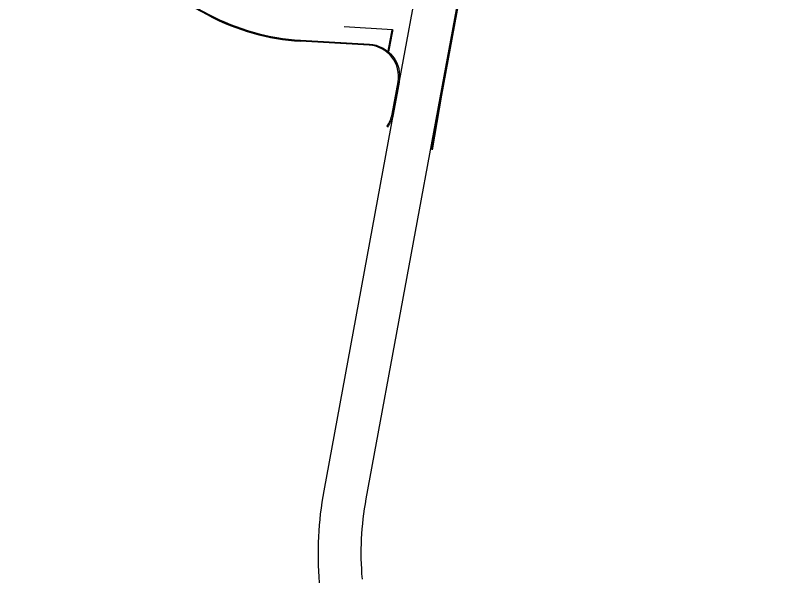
# Model space of a CAD drawing. Header units: feet. Extents: x 4566 to 6562, y 3176 to 5478.
# Drawn here: x 4846 to 5559, y 3289 to 3818 of the extents above; entities that cross this region are included whole.
import ezdxf

# ---------------------------------------------------------------- set-up
doc = ezdxf.new("R2010")
doc.units = ezdxf.units.FT
doc.header["$MEASUREMENT"] = 0
for name, color, linetype in [('E3BDL', 7, 'Continuous'), ('PKNG-EOP', 254, 'Continuous'), ('PKNG-STRP-TRAFFIC-CONTROL', 7, 'Continuous'), ('PLNT-TURF', 92, 'Continuous')]:
    doc.layers.add(name, color=color, linetype=linetype)

msp = doc.modelspace()

# ---------------------------------------------------------------- linework, layer by layer
at = {"layer": 'E3BDL', "flags": 128}
for points in [[(5513.18, 4256.73), (5342.8, 4112.1, 0.172825), (5235.19, 3926.2), (5206.03, 3768.09), (5133.42, 3374.46, 0.067174), (5129.29, 3288.97)], [(5539.06, 4226.24), (5368.68, 4081.61, 0.172825), (5274.53, 3918.94), (5245.37, 3760.83), (5172.76, 3367.21, 0.067174), (5169.15, 3292.4)]]:
    msp.add_lwpolyline(points, format="xyb", dxfattribs=at)
at = {"layer": 'PKNG-EOP'}
for points in [[(5558.57, 4203.46, 0.414146), (5516.29, 4206.91), (5368.68, 4081.61, 0.172825), (5274.53, 3918.94), (5242.18, 3743.53), (5236.61, 3710.36), (5233.61, 3692.5)], [(4845.85, 3942.93, 0.127424), (4919.79, 3875.15), (5026.28, 3818.57, 0.107861), (5111.88, 3794.55), (5175.95, 3790.79, -0.450942), (5203.69, 3755.4), (5201.79, 3745.1), (5198.15, 3725.37, -0.065793), (5195.72, 3717.9)]]:
    msp.add_lwpolyline(points, format="xyb", dxfattribs=at)
msp.add_arc((5168.65, 3730.82), 30, 324.68714, 334.49162, dxfattribs=at)
at = {"layer": 'PKNG-STRP-TRAFFIC-CONTROL'}
msp.add_line((5152.33, 3807.19), (5197.59, 3804.53), dxfattribs=at)
at = {"layer": 'PKNG-STRP-TRAFFIC-CONTROL', "const_width": 2}
msp.add_lwpolyline([(5193.72, 3784.22), (5197.6, 3804.54)], dxfattribs=at)
at = {"layer": 'PLNT-TURF'}
for p, q in [((5025.81, 3817.68), (4919.33, 3874.27)), ((5175.89, 3789.79), (5111.82, 3793.55)), ((5197.17, 3725.55), (5202.71, 3755.58))]:
    msp.add_line(p, q, dxfattribs=at)
msp.add_lwpolyline([(5557.81, 4202.81, 0.414146), (5516.94, 4206.15), (5369.33, 4080.85, 0.172825), (5275.51, 3918.76), (5243.16, 3743.36), (5234.59, 3692.33)], format="xyb", dxfattribs=at)
for centre, radius, start, end in [((5124.1, 4002.64), 209.45, 242.01428, 266.63911), ((5174.19, 3760.84), 29, 349.54867, 86.63911), ((5168.65, 3730.82), 29, 324.68714, 349.54867)]:
    msp.add_arc(centre, radius, start, end, dxfattribs=at)

doc.saveas('drawing.dxf')
